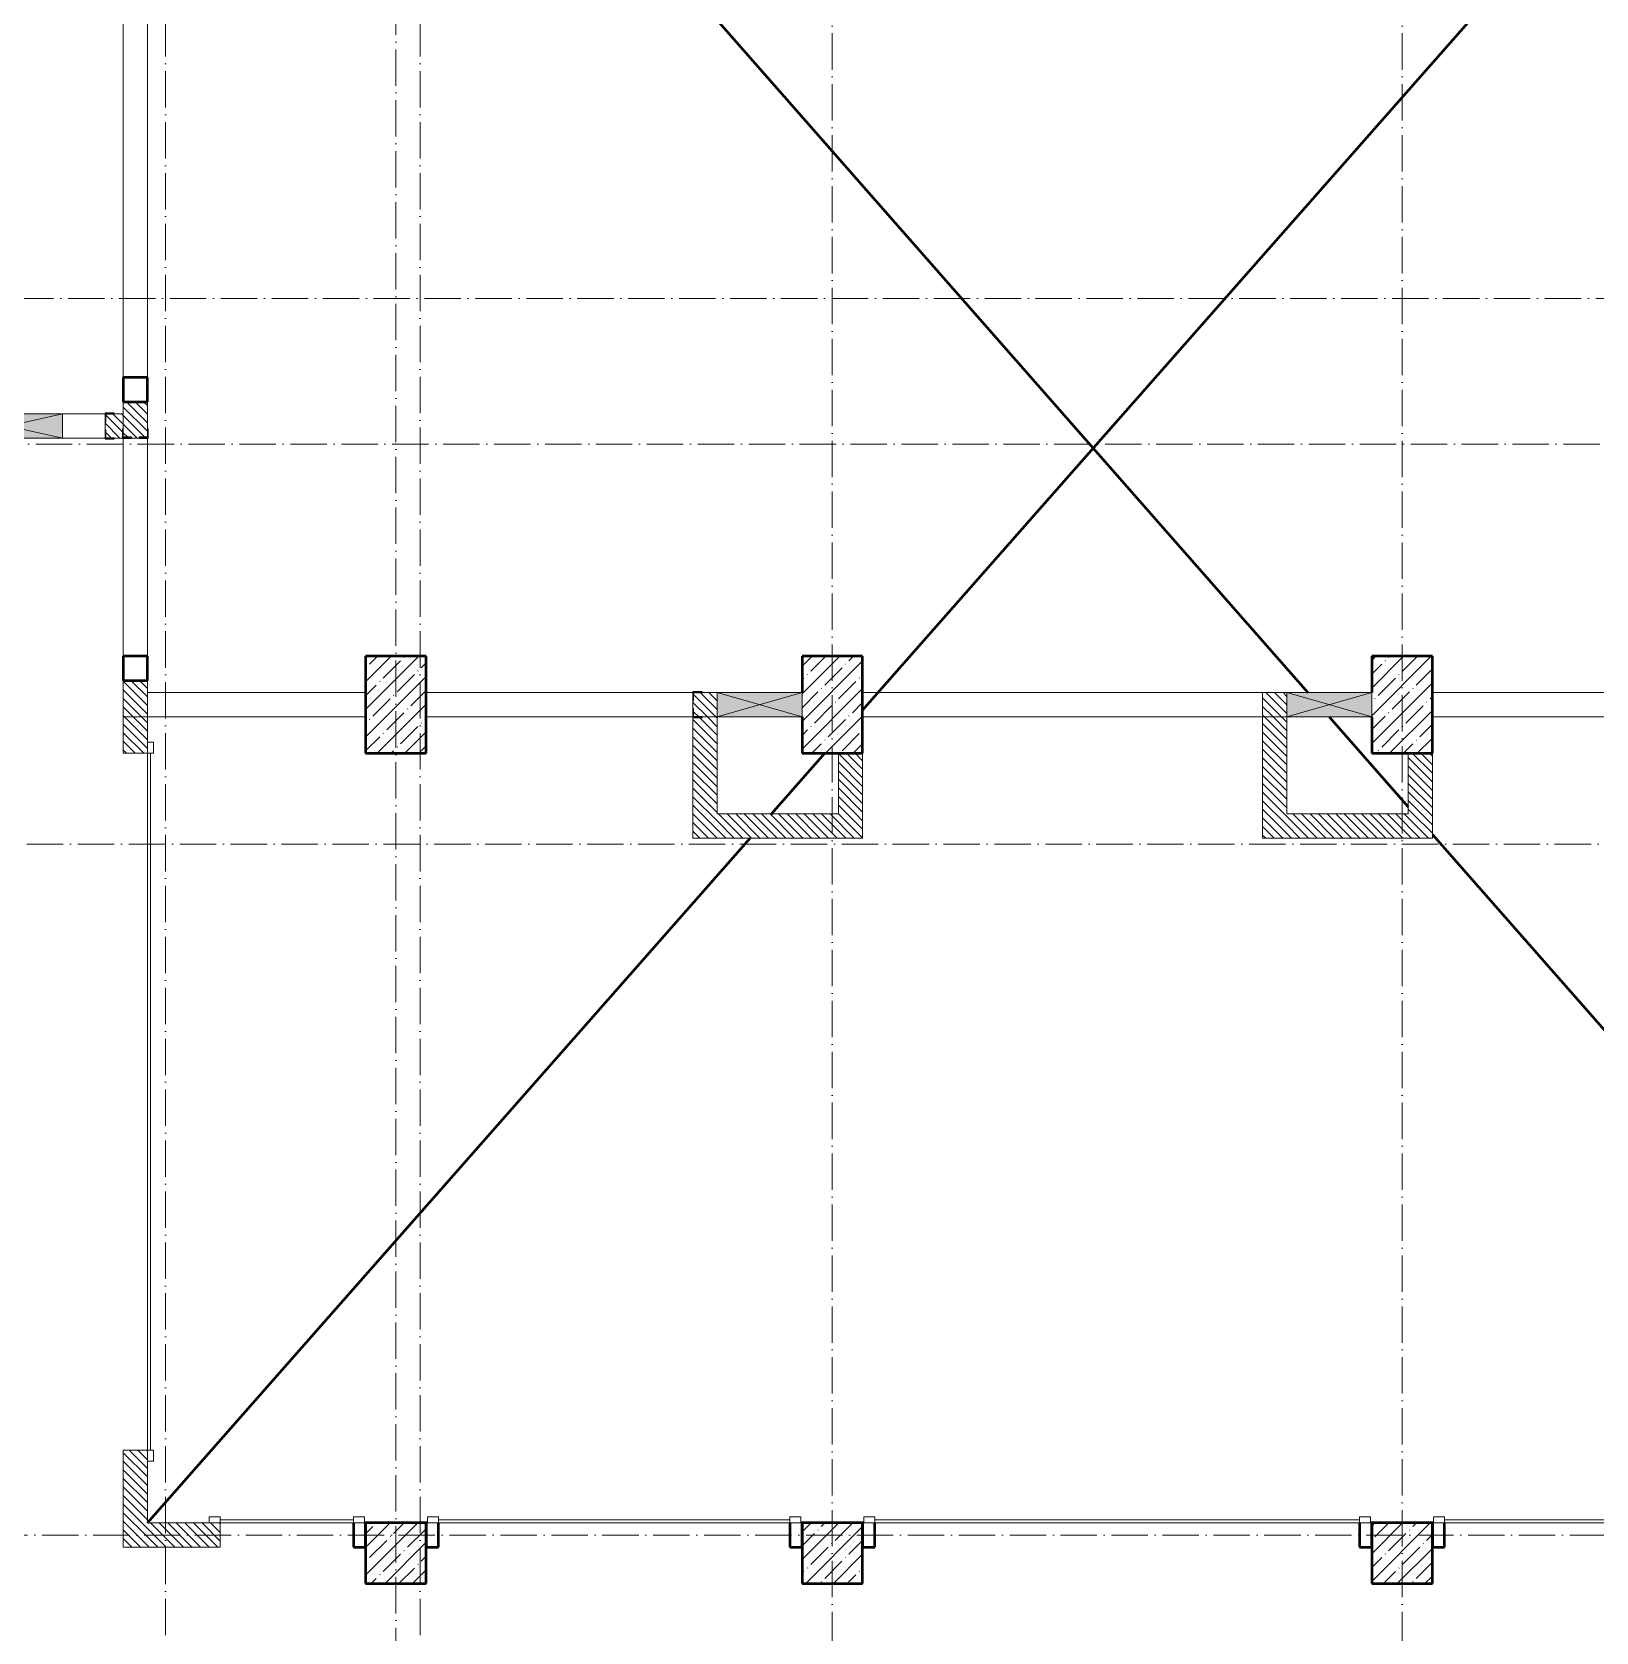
# Model space of a CAD drawing. Header units: millimetres. Extents: x -12989 to 629078, y -109036 to 555275.
# Drawn here: x 530158 to 543060, y -23735 to -10535 of the extents above; entities that cross this region are included whole.
import ezdxf

# ---------------------------------------------------------------- set-up
doc = ezdxf.new("R2010")
doc.units = ezdxf.units.MM
doc.linetypes.add('50_200_ШТРИХ_1Т_ш5_п1_п1_', pattern=[700, 500, -100, 0, -100])
for name, color, linetype, lineweight in [('A-DETL-____-OTLN-1', 7, 'Continuous', 50), ('A-DETL-GENF-OTLN', 7, 'Continuous', 9), ('A-DOOR-____-MCUT', 7, 'Continuous', 13), ('A-DOOR-____-OTLN', 7, 'Continuous', 9), ('A-FLOR-____-OTLN', 7, 'Continuous', 9), ('A-GENM-____-MCUT', 7, 'Continuous', 25), ('A-GENM-____-OTLN-1', 7, 'Continuous', 25), ('A-GLAZ-____-OTLN', 7, 'Continuous', 9), ('A-WALL-____-MCUT', 7, 'Continuous', 13), ('A-WALL-____-PATT-1', 7, 'Continuous', 9), ('I-WALL-____-OTLN', 7, 'Continuous', 9), ('S-COLS-____-MCUT', 7, 'Continuous', 50), ('S-COLS-____-OTLN', 7, 'Continuous', 9), ('S-GRID-____-OTLN-1', 7, '50_200_ШТРИХ_1Т_ш5_п1_п1_', 9)]:
    doc.layers.add(name, color=color, linetype=linetype, lineweight=lineweight)
pattern_1 = [(135, (523510.01, -90515.614), (-35.35534, -35.35534), [])]

# ---------------------------------------------------------------- blocks, each defined once
blk = doc.blocks.new('BSC_Колонна _Прямоугольная - 500х800-V10-АР1_План отверстий 3 этажа в осях 1-64_Ю-ЯЯ')
at = {"layer": 'S-COLS-____-OTLN'}
h = blk.add_hatch(dxfattribs=at)
h.set_pattern_fill('FP_14', color=256, style=0, pattern_type=2)
h.set_pattern_definition([(45, (-9650, -74431.04), (-114.04925, 114.04925), []), (45, (-9535.95, -74431.04), (-114.04925, 114.04925), [201.613, -40.323, 3.353, -36.97])])
h.paths.add_polyline_path([(-250, -400), (250, -400), (250, 400), (-250, 400)], flags=0)
at = {"layer": 'S-COLS-____-MCUT'}
for p, q in [((250, 400), (-250, 400)), ((-250, 400), (-250, -400)), ((250, -400), (250, 400)), ((-250, -400), (250, -400))]:
    blk.add_line(p, q, dxfattribs=at)
blk = doc.blocks.new('BSC_Колонна _Прямоугольная - 500х500-25976076-АР1_План отверстий 3 этажа в осях 1-64_Ю-ЯЯ')
at = {"layer": 'S-COLS-____-OTLN'}
h = blk.add_hatch(dxfattribs=at)
h.set_pattern_fill('FP_15', color=256, style=0, pattern_type=2)
h.set_pattern_definition([(45, (-9650, -67431.04), (-114.04925, 114.04925), []), (45, (-9535.95, -67431.04), (-114.04925, 114.04925), [201.613, -40.323, 3.353, -36.97])])
h.paths.add_polyline_path([(-250, -250), (250, -250), (250, 250), (-250, 250)], flags=0)
at = {"layer": 'S-COLS-____-MCUT'}
for p, q in [((250, 250), (-250, 250)), ((-250, 250), (-250, -250)), ((250, -250), (250, 250)), ((-250, -250), (250, -250))]:
    blk.add_line(p, q, dxfattribs=at)
blk = doc.blocks.new('BSC_Колонна _Прямоугольная - 500х500-V11-АР1_План отверстий 3 этажа в осях 1-64_Ю-ЯЯ')
at = {"layer": 'S-COLS-____-OTLN'}
h = blk.add_hatch(dxfattribs=at)
h.set_pattern_fill('FP_17', color=256, style=0, pattern_type=2)
h.set_pattern_definition([(45, (-13250, -67431.04), (-114.04925, 114.04925), []), (45, (-13135.95, -67431.04), (-114.04925, 114.04925), [201.613, -40.323, 3.353, -36.97])])
h.paths.add_polyline_path([(-250, -250), (250, -250), (250, 250), (-250, 250)], flags=0)
at = {"layer": 'S-COLS-____-MCUT'}
for p, q in [((250, 250), (-250, 250)), ((-250, 250), (-250, -250)), ((250, -250), (250, 250)), ((-250, -250), (250, -250))]:
    blk.add_line(p, q, dxfattribs=at)
blk = doc.blocks.new('BSC_Колонна _Прямоугольная - 500х800-V66-АР1_План отверстий 3 этажа в осях 1-64_Ю-ЯЯ')
at = {"layer": 'S-COLS-____-OTLN'}
h = blk.add_hatch(dxfattribs=at)
h.set_pattern_fill('FP_74', color=256, style=0, pattern_type=2)
h.set_pattern_definition([(45, (-13250, -74431.04), (-114.04925, 114.04925), []), (45, (-13135.95, -74431.04), (-114.04925, 114.04925), [201.613, -40.323, 3.353, -36.97])])
h.paths.add_polyline_path([(-250, -400), (250, -400), (250, 400), (-250, 400), (-250, -100)], flags=0)
at = {"layer": 'S-COLS-____-MCUT'}
for p, q in [((250, 400), (-250, 400)), ((-250, 400), (-250, 100)), ((250, -400), (250, 400)), ((-250, -100), (-250, -400)), ((-250, -400), (250, -400))]:
    blk.add_line(p, q, dxfattribs=at)
blk = doc.blocks.new('BSC_Колонна _Прямоугольная - 500х800-V67-АР1_План отверстий 3 этажа в осях 1-64_Ю-ЯЯ')
at = {"layer": 'S-COLS-____-OTLN'}
h = blk.add_hatch(dxfattribs=at)
h.set_pattern_fill('FP_75', color=256, style=0, pattern_type=2)
h.set_pattern_definition([(45, (-17950, -74431.04), (-114.04925, 114.04925), []), (45, (-17835.95, -74431.04), (-114.04925, 114.04925), [201.613, -40.323, 3.353, -36.97])])
h.paths.add_polyline_path([(-250, -400), (250, -400), (250, 400), (-250, 400), (-250, -100)], flags=0)
at = {"layer": 'S-COLS-____-MCUT'}
for p, q in [((250, 400), (-250, 400)), ((-250, 400), (-250, 100)), ((250, -400), (250, 400)), ((-250, -100), (-250, -400)), ((-250, -400), (250, -400))]:
    blk.add_line(p, q, dxfattribs=at)
blk = doc.blocks.new('BSC_Колонна _Прямоугольная - 500х500-V71-АР1_План отверстий 3 этажа в осях 1-64_Ю-ЯЯ')
at = {"layer": 'S-COLS-____-OTLN'}
h = blk.add_hatch(dxfattribs=at)
h.set_pattern_fill('FP_80', color=256, style=0, pattern_type=2)
h.set_pattern_definition([(45, (-17950, -67431.04), (-114.04925, 114.04925), []), (45, (-17835.95, -67431.04), (-114.04925, 114.04925), [201.613, -40.323, 3.353, -36.97])])
h.paths.add_polyline_path([(-250, -250), (250, -250), (250, 250), (-250, 250)], flags=0)
at = {"layer": 'S-COLS-____-MCUT'}
for p, q in [((250, 250), (-250, 250)), ((-250, 250), (-250, -250)), ((250, -250), (250, 250)), ((-250, -250), (250, -250))]:
    blk.add_line(p, q, dxfattribs=at)
blk = doc.blocks.new('Фахверк_СКБ_Уголок - 200_3550_зеркало-28264001-АР1_План отверстий 3 этажа в осях 1-64_Ю-ЯЯ')
at = {"layer": 'A-GENM-____-MCUT'}
for p, q in [((200, 156), (125, 156)), ((125, 156), (125, 81)), ((131, 81), (131, 150)), ((131, 150), (200, 150)), ((200, 150), (200, 156)), ((125, 81), (131, 81)), ((131, 19), (125, 19)), ((125, 19), (125, -56)), ((131, -50), (131, 19)), ((125, -56), (200, -56)), ((200, -50), (131, -50)), ((200, -56), (200, -50))]:
    blk.add_line(p, q, dxfattribs=at)
blk = doc.blocks.new('DM_Штора_Противопожарная_Doormaster_EI-60 - ш_2900 х в_2680-31485572-АР1_План отверстий 3 этажа в осях 1-64_Ю-ЯЯ')
at = {"layer": 'A-DOOR-____-MCUT'}
for p, q in [((-1325, 150), (-1415, 150)), ((-1415, 150), (-1415, 100)), ((-1325, 100), (-1325, 150)), ((1575, 150), (1575, 100)), ((1665, 150), (1575, 150)), ((1665, 100), (1665, 150)), ((-1415, 100), (-1325, 100)), ((-1325, 125), (1575, 125)), ((1575, 100), (1665, 100))]:
    blk.add_line(p, q, dxfattribs=at)
blk = doc.blocks.new('DM_Штора_Противопожарная_Doormaster_EI-60 - ш_4000 х в_2680-31485573-АР1_План отверстий 3 этажа в осях 1-64_Ю-ЯЯ')
at = {"layer": 'A-DOOR-____-MCUT'}
for p, q in [((-1875, 150), (-1965, 150)), ((-1965, 150), (-1965, 100)), ((-1875, 100), (-1875, 150)), ((2125, 150), (2125, 100)), ((2215, 150), (2125, 150)), ((2215, 100), (2215, 150)), ((-1965, 100), (-1875, 100)), ((-1875, 125), (2125, 125)), ((2125, 100), (2215, 100))]:
    blk.add_line(p, q, dxfattribs=at)
blk = doc.blocks.new('DM_Штора_Противопожарная_Doormaster_EI-60 - ш_4700 х в_2680-31485574-АР1_План отверстий 3 этажа в осях 1-64_Ю-ЯЯ')
at = {"layer": 'A-DOOR-____-MCUT'}
for p, q in [((-2225, 150), (-2315, 150)), ((-2315, 150), (-2315, 100)), ((-2225, 100), (-2225, 150)), ((2475, 150), (2475, 100)), ((2565, 150), (2475, 150)), ((2565, 100), (2565, 150)), ((-2315, 100), (-2225, 100)), ((-2225, 125), (2475, 125)), ((2475, 100), (2565, 100))]:
    blk.add_line(p, q, dxfattribs=at)
blk = doc.blocks.new('DM_Штора_Противопожарная_Doormaster_EI-60 - ш_5750 х в2680-31836437-АР1_План отверстий 3 этажа в осях 1-64_Ю-ЯЯ')
at = {"layer": 'A-DOOR-____-MCUT'}
for p, q in [((-2750, 150), (-2840, 150)), ((-2840, 150), (-2840, 100)), ((-2750, 100), (-2750, 150)), ((3000, 150), (3000, 100)), ((3090, 150), (3000, 150)), ((3090, 100), (3090, 150)), ((-2840, 100), (-2750, 100)), ((-2750, 125), (3000, 125)), ((3000, 100), (3090, 100))]:
    blk.add_line(p, q, dxfattribs=at)
blk = doc.blocks.new('DM_Штора_Противопожарная_Doormaster_EI-60 - ш_1100 х в_2680-31485576-АР1_План отверстий 3 этажа в осях 1-64_Ю-ЯЯ')
at = {"layer": 'A-DOOR-____-MCUT'}
for p, q in [((-425, 150), (-515, 150)), ((-515, 150), (-515, 100)), ((-425, 100), (-425, 150)), ((675, 150), (675, 100)), ((765, 150), (675, 150)), ((765, 100), (765, 150)), ((-515, 100), (-425, 100)), ((-425, 125), (675, 125)), ((675, 100), (765, 100))]:
    blk.add_line(p, q, dxfattribs=at)
blk = doc.blocks.new('BSC_Колонна _Прямоугольная1 - 200х100 _металл_-31488033-АР1_План отверстий 3 этажа в осях 1-64_Ю-ЯЯ')
at = {"layer": 'S-COLS-____-MCUT'}
for p, q in [((100, 50), (-100, 50)), ((-100, 50), (-100, 40)), ((100, -50), (100, 50)), ((-100, -50), (100, -50))]:
    blk.add_line(p, q, dxfattribs=at)
blk = doc.blocks.new('BSC_Колонна _Прямоугольная1 - 200х100 _металл_-V209-АР1_План отверстий 3 этажа в осях 1-64_Ю-ЯЯ')
at = {"layer": 'S-COLS-____-MCUT'}
for p, q in [((100, 50), (-100, 50)), ((100, -50), (100, 50)), ((-100, -40), (-100, -50)), ((-100, -50), (100, -50))]:
    blk.add_line(p, q, dxfattribs=at)
blk = doc.blocks.new('BSC_Колонна _Прямоугольная1 - 200х200 _металл_-35216022-АР1_План отверстий 3 этажа в осях 1-64_Ю-ЯЯ')
at = {"layer": 'S-COLS-____-MCUT'}
for p, q in [((100, 100), (-100, 100)), ((-100, 100), (-100, -100)), ((100, -100), (100, 100)), ((-100, -100), (100, -100))]:
    blk.add_line(p, q, dxfattribs=at)
blk = doc.blocks.new('Фахверк_СКБ_Уголок - 200_3550-28267367-АР1_План отверстий 3 этажа в осях 1-64_Ю-ЯЯ')
at = {"layer": 'A-GENM-____-MCUT'}
for p, q in [((200, 156), (125, 156)), ((125, 156), (125, 81)), ((131, 81), (131, 150)), ((131, 150), (200, 150)), ((200, 150), (200, 156)), ((125, 81), (131, 81)), ((131, 19), (125, 19)), ((125, 19), (125, -56)), ((131, -50), (131, 19)), ((125, -56), (200, -56)), ((200, -50), (131, -50)), ((200, -56), (200, -50))]:
    blk.add_line(p, q, dxfattribs=at)
blk = doc.blocks.new('Фахверк_СКБ_Уголок - 200_3960-28268576-АР1_План отверстий 3 этажа в осях 1-64_Ю-ЯЯ')
at = {"layer": 'A-GENM-____-MCUT'}
for p, q in [((200, 156), (125, 156)), ((125, 156), (125, 81)), ((131, 81), (131, 150)), ((131, 150), (200, 150)), ((200, 150), (200, 156)), ((125, 81), (131, 81)), ((131, 19), (125, 19)), ((125, 19), (125, -56)), ((131, -50), (131, 19)), ((125, -56), (200, -56)), ((200, -50), (131, -50)), ((200, -56), (200, -50))]:
    blk.add_line(p, q, dxfattribs=at)
blk = doc.blocks.new('AR_Отверстие прямоугольное _в стене__БезПР - AR_Отверстие прямоугольное _в стене__БезПР-36898863-АР1_План отверстий 3 этажа в осях 1-64_Ю-ЯЯ')
at = {"layer": 'A-GLAZ-____-OTLN'}
blk.add_hatch(color=256, dxfattribs=at).paths.add_polyline_path([(-350, 100), (-350, -100), (350, -100), (350, 100)], flags=0)
at = {"layer": 'A-DETL-GENF-OTLN'}
for p, q in [((-350, -100), (-350, 100)), ((-350, 100), (350, 100)), ((350, 100), (-350, -100)), ((-350, 100), (350, -100)), ((350, 100), (-350, 100)), ((-350, 100), (-350, -100)), ((350, 100), (350, -100)), ((350, -100), (350, 100)), ((350, -100), (-350, -100)), ((-350, -100), (350, -100))]:
    blk.add_line(p, q, dxfattribs=at)
at = {"layer": 'A-GLAZ-____-OTLN'}
blk.add_line((350, 100), (-350, 100), dxfattribs=at)
blk = doc.blocks.new('AR_Отверстие прямоугольное _в стене_ - AR_Отверстие прямоугольное _в стене__ОВ-36907948-АР1_План отверстий 3 этажа в осях 1-64_Ю-ЯЯ')
at = {"layer": 'A-GLAZ-____-OTLN'}
blk.add_hatch(color=256, dxfattribs=at).paths.add_polyline_path([(450, -100), (450, 100), (-450, 100), (-450, -100)], flags=0)
at = {"layer": 'A-DETL-GENF-OTLN'}
for p, q in [((-450, -100), (-450, 100)), ((-450, 100), (450, 100)), ((450, 100), (-450, -100)), ((-450, 100), (450, -100)), ((450, 100), (-450, 100)), ((-450, 100), (-450, -100)), ((450, 100), (450, -100)), ((450, -100), (450, 100)), ((450, -100), (-450, -100)), ((-450, -100), (450, -100))]:
    blk.add_line(p, q, dxfattribs=at)
blk = doc.blocks.new('3эт')
at = {"layer": 'S-GRID-____-OTLN-1', "color": 251, "ltscale": 0.6, "true_color": 0x636466}
for p, q in [((291520.7, -33971.9), (291520.7, 4029.4)), ((293420.7, -33791.8), (293420.7, 4029.4)), ((297020.7, 4029.4), (297020.7, -33971.9)), ((301720.7, 4029.4), (301720.7, -33971.9)), ((293620.7, -33971.9), (293620.7, 3765.1)), ((330925.3, -9082.4), (279101.9, -9082.4)), ((316375.7, -10282.4), (279101.9, -10282.4)), ((308320.7, -13582.4), (279101.9, -13582.4)), ((387845.1, -19282.4), (279101.9, -19282.4))]:
    blk.add_line(p, q, dxfattribs=at)

msp = doc.modelspace()

# ---------------------------------------------------------------- hatches: boundary and pattern name
at = {"layer": 'A-WALL-____-PATT-1'}
h = msp.add_hatch(dxfattribs=at)
h.set_pattern_fill('FP_9', color=256, style=0, pattern_type=2)
h.set_pattern_definition(pattern_1)
h.paths.add_polyline_path([(531041.0077, -13884.5723), (531041.0077, -13878.5723), (531110.0077, -13878.5723), (531110.0077, -13584.5723), (530910.0077, -13584.5723), (530910.0077, -13878.5723), (530979.0077, -13878.5723), (530979.0077, -13884.5723)], flags=0)
h = msp.add_hatch(dxfattribs=at)
h.set_pattern_fill('FP_9', color=256, style=0, pattern_type=2)
h.set_pattern_definition(pattern_1)
h.paths.add_polyline_path([(530904.0077, -13884.5723), (530904.0077, -13809.5723), (530910.0077, -13809.5723), (530910.0077, -13684.5723), (530766.0077, -13684.5723), (530766.0077, -13753.5723), (530760.0077, -13753.5723), (530760.0077, -13815.5723), (530766.0077, -13815.5723), (530766.0077, -13884.5723), (530835.0077, -13884.5723)], flags=0)
h = msp.add_hatch(dxfattribs=at)
h.set_pattern_fill('FP_9', color=256, style=0, pattern_type=2)
h.set_pattern_definition(pattern_1)
h.paths.add_polyline_path([(531110.0077, -16184.5723), (531110.0077, -15884.5723), (530910.0077, -15884.5723), (530910.0077, -16184.5723)], flags=0)
h = msp.add_hatch(dxfattribs=at)
h.set_pattern_fill('FP_9', color=256, style=0, pattern_type=2)
h.set_pattern_definition(pattern_1)
h.paths.add_polyline_path([(535616.0077, -16184.5723), (535810.0077, -16184.5723), (535810.0077, -15984.5723), (535616.0077, -15984.5723), (535616.0077, -16053.5723), (535610.0077, -16053.5723), (535610.0077, -16115.5723), (535616.0077, -16115.5723)], flags=0)
h = msp.add_hatch(dxfattribs=at)
h.set_pattern_fill('FP_9', color=256, style=0, pattern_type=2)
h.set_pattern_definition(pattern_1)
h.paths.add_polyline_path([(540510.0077, -16184.5723), (540510.0077, -15984.5723), (540310.0077, -15984.5723), (540310.0077, -16184.5723)], flags=0)
h = msp.add_hatch(dxfattribs=at)
h.set_pattern_fill('FP_9', color=256, style=0, pattern_type=2)
h.set_pattern_definition(pattern_1)
h.paths.add_polyline_path([(531110.0077, -23034.5723), (531110.0077, -22234.5723), (530910.0077, -22234.5723), (530910.0077, -23034.5723)], flags=0)
h.paths.add_polyline_path([(531110.0077, -16484.5723), (531110.0077, -16184.5723), (530910.0077, -16184.5723), (530910.0077, -16484.5723)], flags=0)
h = msp.add_hatch(dxfattribs=at)
h.set_pattern_fill('FP_9', color=256, style=0, pattern_type=2)
h.set_pattern_definition(pattern_1)
h.paths.add_polyline_path([(535610.0077, -17184.5723), (535810.0077, -17184.5723), (535810.0077, -16184.5723), (535685.0077, -16184.5723), (535685.0077, -16190.5723), (535610.0077, -16190.5723), (535610.0077, -17147.3104)], flags=0)
h = msp.add_hatch(dxfattribs=at)
h.set_pattern_fill('FP_9', color=256, style=0, pattern_type=2)
h.set_pattern_definition(pattern_1)
h.paths.add_polyline_path([(540510.0077, -17184.5723), (540510.0077, -16184.5723), (540310.0077, -16184.5723), (540310.0077, -17184.5723)], flags=0)
h = msp.add_hatch(dxfattribs=at)
h.set_pattern_fill('FP_9', color=256, style=0, pattern_type=2)
h.set_pattern_definition(pattern_1)
h.paths.add_polyline_path([(537010.0077, -16984.5723), (537010.0077, -16484.5723), (536810.0077, -16484.5723), (536810.0077, -16984.5723)], flags=0)
h = msp.add_hatch(dxfattribs=at)
h.set_pattern_fill('FP_9', color=256, style=0, pattern_type=2)
h.set_pattern_definition(pattern_1)
h.paths.add_polyline_path([(541710.0077, -16984.5723), (541710.0077, -16484.5723), (541510.0077, -16484.5723), (541510.0077, -16984.5723)], flags=0)
h = msp.add_hatch(dxfattribs=at)
h.set_pattern_fill('FP_9', color=256, style=0, pattern_type=2)
h.set_pattern_definition(pattern_1)
h.paths.add_polyline_path([(535810.0077, -17184.5723), (537010.0077, -17184.5723), (537010.0077, -16984.5723), (535810.0077, -16984.5723), (535810.0077, -17147.3104)], flags=0)
h = msp.add_hatch(dxfattribs=at)
h.set_pattern_fill('FP_9', color=256, style=0, pattern_type=2)
h.set_pattern_definition(pattern_1)
h.paths.add_polyline_path([(540510.0077, -17184.5723), (541710.0077, -17184.5723), (541710.0077, -16984.5723), (540510.0077, -16984.5723)], flags=0)
h = msp.add_hatch(dxfattribs=at)
h.set_pattern_fill('FP_9', color=256, style=0, pattern_type=2)
h.set_pattern_definition(pattern_1)
h.paths.add_polyline_path([(531620.0077, -23034.5723), (531710.0077, -23034.5723), (531710.0077, -22834.5723), (531110.0077, -22834.5723), (531110.0077, -23034.5723)], flags=0)

# ---------------------------------------------------------------- linework, layer by layer
at = {"layer": 'A-DETL-____-OTLN-1'}
for p, q in [((531110.0077, -5084.5723), (540682.2456, -15984.5723)), ((537010.0077, -16130.0269), (543760.0077, -8459.5723)), ((540857.883, -16184.5723), (541510.0077, -16927.153)), ((536258.0077, -16984.5723), (536698.0077, -16484.5723)), ((541710.0077, -17154.8949), (546610.0077, -22734.5723)), ((531110.0077, -22834.5723), (536082.0077, -17184.5723))]:
    msp.add_line(p, q, dxfattribs=at)
at = {"layer": 'A-FLOR-____-OTLN'}
for p, q in [((531110.0077, -22234.5723), (531110.0077, -16484.5723)), ((532810.0077, -22834.5723), (531710.0077, -22834.5723)), ((536410.0077, -22834.5723), (533510.0077, -22834.5723)), ((541110.0077, -22834.5723), (537110.0077, -22834.5723)), ((546510.0077, -22834.5723), (541810.0077, -22834.5723))]:
    msp.add_line(p, q, dxfattribs=at)
at = {"layer": 'A-WALL-____-MCUT'}
for p, q in [((530910.0077, -13584.5723), (530910.0077, -13809.5723)), ((531110.0077, -13809.5723), (531110.0077, -13584.5723)), ((530910.0077, -13684.5723), (530835.0077, -13684.5723)), ((530760.0077, -13753.5723), (530760.0077, -13815.5723)), ((530835.0077, -13884.5723), (530904.0077, -13884.5723)), ((530979.0077, -13884.5723), (531041.0077, -13884.5723)), ((530910.0077, -15884.5723), (530910.0077, -16484.5723)), ((531110.0077, -16394.5723), (531110.0077, -15884.5723)), ((535610.0077, -16053.5723), (535610.0077, -16115.5723)), ((535810.0077, -15984.5723), (535685.0077, -15984.5723)), ((540310.0077, -15984.5723), (540310.0077, -17184.5723)), ((540510.0077, -15984.5723), (540310.0077, -15984.5723)), ((530910.0077, -16184.5723), (531110.0077, -16184.5723)), ((535610.0077, -16190.5723), (535610.0077, -17184.5723)), ((535685.0077, -16184.5723), (535810.0077, -16184.5723)), ((535810.0077, -16984.5723), (535810.0077, -16184.5723)), ((540310.0077, -16184.5723), (540510.0077, -16184.5723)), ((540510.0077, -16984.5723), (540510.0077, -16184.5723)), ((530910.0077, -16484.5723), (531110.0077, -16484.5723)), ((536810.0077, -16484.5723), (536810.0077, -16984.5723)), ((537010.0077, -17184.5723), (537010.0077, -16484.5723)), ((541510.0077, -16484.5723), (541510.0077, -16984.5723)), ((541710.0077, -17184.5723), (541710.0077, -16484.5723)), ((536810.0077, -16984.5723), (535810.0077, -16984.5723)), ((541510.0077, -16984.5723), (540510.0077, -16984.5723)), ((535610.0077, -17184.5723), (537010.0077, -17184.5723)), ((540310.0077, -17184.5723), (541710.0077, -17184.5723)), ((530910.0077, -22234.5723), (530910.0077, -23034.5723)), ((531110.0077, -22234.5723), (530910.0077, -22234.5723)), ((531110.0077, -22834.5723), (531110.0077, -22324.5723)), ((531620.0077, -22834.5723), (531110.0077, -22834.5723)), ((531710.0077, -23034.5723), (531710.0077, -22834.5723)), ((530910.0077, -23034.5723), (531710.0077, -23034.5723))]:
    msp.add_line(p, q, dxfattribs=at)
at = {"layer": 'I-WALL-____-OTLN'}
for p, q in [((530910.0077, -13384.5723), (530910.0077, -7934.5723)), ((531110.0077, -7934.5723), (531110.0077, -13384.5723)), ((530410.0077, -13684.5723), (530760.0077, -13684.5723)), ((530760.0077, -13884.5723), (530410.0077, -13884.5723)), ((530910.0077, -15684.5723), (530910.0077, -13884.5723)), ((531110.0077, -13884.5723), (531110.0077, -15684.5723)), ((531110.0077, -15984.5723), (532910.0077, -15984.5723)), ((533410.0077, -15984.5723), (535610.0077, -15984.5723)), ((537010.0077, -15984.5723), (540310.0077, -15984.5723)), ((541710.0077, -15984.5723), (546510.0077, -15984.5723)), ((532910.0077, -16184.5723), (531110.0077, -16184.5723)), ((535610.0077, -16184.5723), (533410.0077, -16184.5723)), ((540310.0077, -16184.5723), (537010.0077, -16184.5723)), ((546510.0077, -16184.5723), (541710.0077, -16184.5723))]:
    msp.add_line(p, q, dxfattribs=at)

# ---------------------------------------------------------------- block references
msp.add_blockref('3эт', (239739.3002, -3652.1582))
at = {"layer": 'A-DOOR-____-OTLN', "rotation": 269.9999999999994}
msp.add_blockref('DM_Штора_Противопожарная_Doormaster_EI-60 - ш_5750 х в2680-31836437-АР1_План отверстий 3 этажа в осях 1-64_Ю-ЯЯ', (531010.0077, -19234.5723), dxfattribs=at)
at = {"layer": 'A-DOOR-____-OTLN'}
for name, p in [('DM_Штора_Противопожарная_Doormaster_EI-60 - ш_1100 х в_2680-31485576-АР1_План отверстий 3 этажа в осях 1-64_Ю-ЯЯ', (532135.0077, -22934.5723)), ('DM_Штора_Противопожарная_Doormaster_EI-60 - ш_2900 х в_2680-31485572-АР1_План отверстий 3 этажа в осях 1-64_Ю-ЯЯ', (534835.0077, -22934.5723)), ('DM_Штора_Противопожарная_Doormaster_EI-60 - ш_4000 х в_2680-31485573-АР1_План отверстий 3 этажа в осях 1-64_Ю-ЯЯ', (538985.0077, -22934.5723)), ('DM_Штора_Противопожарная_Doormaster_EI-60 - ш_4700 х в_2680-31485574-АР1_План отверстий 3 этажа в осях 1-64_Ю-ЯЯ', (544035.0077, -22934.5723))]:
    msp.add_blockref(name, p, dxfattribs=at)
at = {"layer": 'A-GENM-____-OTLN-1'}
for name, p in [('Фахверк_СКБ_Уголок - 200_3550_зеркало-28264001-АР1_План отверстий 3 этажа в осях 1-64_Ю-ЯЯ', (530635.0077, -13834.5723)), ('Фахверк_СКБ_Уголок - 200_3550-28267367-АР1_План отверстий 3 этажа в осях 1-64_Ю-ЯЯ', (535485.0077, -16134.5723))]:
    msp.add_blockref(name, p, dxfattribs=at)
at = {"layer": 'A-GENM-____-OTLN-1', "rotation": 89.99999999999991}
msp.add_blockref('Фахверк_СКБ_Уголок - 200_3960-28268576-АР1_План отверстий 3 этажа в осях 1-64_Ю-ЯЯ', (531060.0077, -14009.5723), dxfattribs=at)
at = {"layer": 'A-GLAZ-____-OTLN'}
msp.add_blockref('AR_Отверстие прямоугольное _в стене_ - AR_Отверстие прямоугольное _в стене__ОВ-36907948-АР1_План отверстий 3 этажа в осях 1-64_Ю-ЯЯ', (529960.0077, -13784.5723), dxfattribs=at)
at = {"layer": 'A-GLAZ-____-OTLN', "rotation": 180}
for p in [(536160.0077, -16084.5723), (540860.0077, -16084.5723)]:
    msp.add_blockref('AR_Отверстие прямоугольное _в стене__БезПР - AR_Отверстие прямоугольное _в стене__БезПР-36898863-АР1_План отверстий 3 этажа в осях 1-64_Ю-ЯЯ', p, dxfattribs=at)
at = {"layer": 'S-COLS-____-OTLN', "rotation": 270.0000000000001}
for name, p in [('BSC_Колонна _Прямоугольная1 - 200х200 _металл_-35216022-АР1_План отверстий 3 этажа в осях 1-64_Ю-ЯЯ', (531010.0077, -13484.5723)), ('BSC_Колонна _Прямоугольная1 - 200х200 _металл_-35216022-АР1_План отверстий 3 этажа в осях 1-64_Ю-ЯЯ', (531010.0077, -15784.5723)), ('BSC_Колонна _Прямоугольная1 - 200х100 _металл_-31488033-АР1_План отверстий 3 этажа в осях 1-64_Ю-ЯЯ', (532860.0077, -22934.5723)), ('BSC_Колонна _Прямоугольная1 - 200х100 _металл_-V209-АР1_План отверстий 3 этажа в осях 1-64_Ю-ЯЯ', (533460.0077, -22934.5723)), ('BSC_Колонна _Прямоугольная1 - 200х100 _металл_-31488033-АР1_План отверстий 3 этажа в осях 1-64_Ю-ЯЯ', (536460.0077, -22934.5723)), ('BSC_Колонна _Прямоугольная1 - 200х100 _металл_-V209-АР1_План отверстий 3 этажа в осях 1-64_Ю-ЯЯ', (537060.0077, -22934.5723)), ('BSC_Колонна _Прямоугольная1 - 200х100 _металл_-31488033-АР1_План отверстий 3 этажа в осях 1-64_Ю-ЯЯ', (541160.0077, -22934.5723)), ('BSC_Колонна _Прямоугольная1 - 200х100 _металл_-V209-АР1_План отверстий 3 этажа в осях 1-64_Ю-ЯЯ', (541760.0077, -22934.5723))]:
    msp.add_blockref(name, p, dxfattribs=at)
at = {"layer": 'S-COLS-____-OTLN'}
for name, p in [('BSC_Колонна _Прямоугольная - 500х800-V10-АР1_План отверстий 3 этажа в осях 1-64_Ю-ЯЯ', (533160.0077, -16084.5723)), ('BSC_Колонна _Прямоугольная - 500х800-V66-АР1_План отверстий 3 этажа в осях 1-64_Ю-ЯЯ', (536760.0077, -16084.5723)), ('BSC_Колонна _Прямоугольная - 500х800-V67-АР1_План отверстий 3 этажа в осях 1-64_Ю-ЯЯ', (541460.0077, -16084.5723)), ('BSC_Колонна _Прямоугольная - 500х500-25976076-АР1_План отверстий 3 этажа в осях 1-64_Ю-ЯЯ', (533160.0077, -23084.5723)), ('BSC_Колонна _Прямоугольная - 500х500-V11-АР1_План отверстий 3 этажа в осях 1-64_Ю-ЯЯ', (536760.0077, -23084.5723)), ('BSC_Колонна _Прямоугольная - 500х500-V71-АР1_План отверстий 3 этажа в осях 1-64_Ю-ЯЯ', (541460.0077, -23084.5723))]:
    msp.add_blockref(name, p, dxfattribs=at)

doc.saveas('drawing.dxf')
